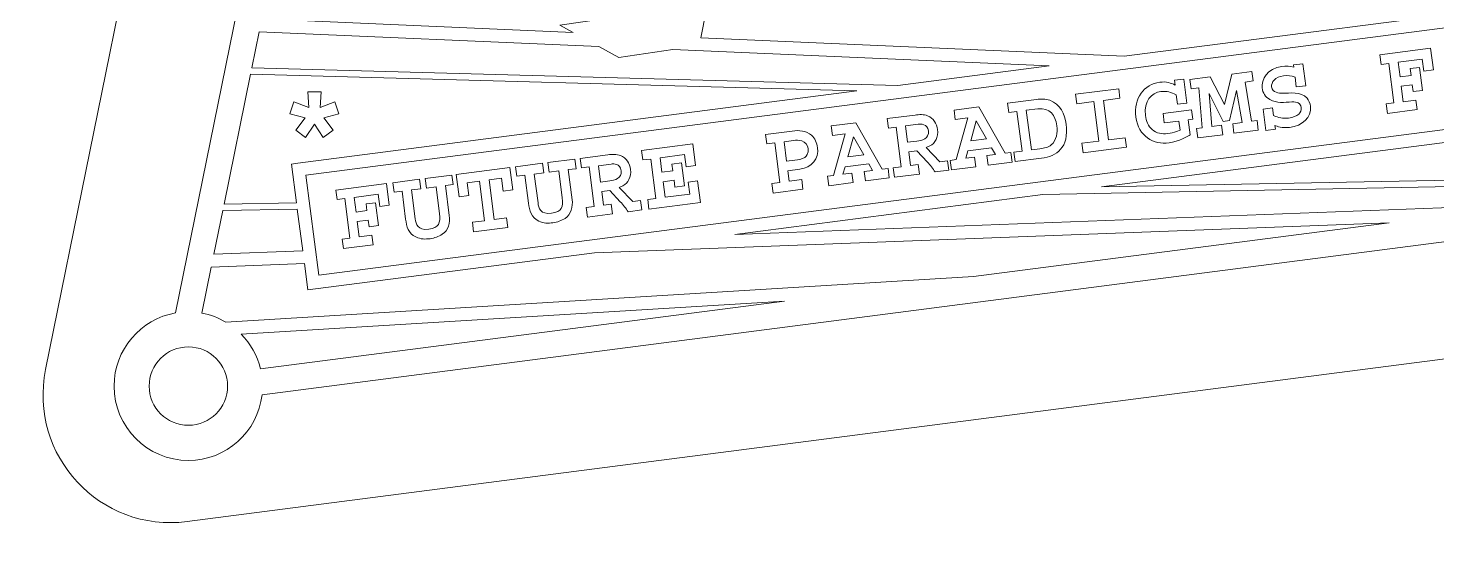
# Model space of a CAD drawing. Header units: millimetres. Extents: x 4.8 to 75.2, y -62.3 to -18.
# Drawn here: x 4.82 to 33.55, y -62.27 to -51.98 of the extents above; entities that cross this region are included whole.
import ezdxf

# ---------------------------------------------------------------- set-up
doc = ezdxf.new("R2010")
doc.units = ezdxf.units.MM
doc.header["$MEASUREMENT"] = 0
for name, color, linetype, lineweight in [('board', 7, 'Continuous', 0), ('metal', 7, 'Continuous', 0), ('white', 7, 'Continuous', 0)]:
    doc.layers.add(name, color=color, linetype=linetype, lineweight=lineweight)

# ---------------------------------------------------------------- blocks, each defined once
blk = doc.blocks.new('Block_0')
at = {"layer": 'white', "color": 250, "lineweight": 5, "true_color": 0x231f20}
for points, knots in [([(33.287, -52.856), (33.287, -52.856), (33.255, -52.61), (33.255, -52.61), (33.255, -52.61), (32.764, -52.673), (32.764, -52.673), (32.764, -52.673), (32.803, -52.972), (32.803, -52.972), (32.803, -52.972), (33.027, -52.943), (33.027, -52.943), (33.027, -52.943), (33.009, -52.805), (33.009, -52.805), (33.009, -52.805), (33.201, -52.78), (33.201, -52.78), (33.201, -52.78), (33.261, -53.248), (33.261, -53.248), (33.261, -53.248), (33.069, -53.273), (33.069, -53.273), (33.069, -53.273), (33.052, -53.137), (33.052, -53.137), (33.052, -53.137), (32.828, -53.166), (32.828, -53.166), (32.828, -53.166), (32.869, -53.479), (32.869, -53.479), (32.869, -53.479), (33.126, -53.446), (33.126, -53.446), (33.126, -53.446), (33.151, -53.639), (33.151, -53.639), (33.151, -53.639), (32.546, -53.718), (32.546, -53.718), (32.546, -53.718), (32.521, -53.524), (32.521, -53.524), (32.521, -53.524), (32.677, -53.504), (32.677, -53.504), (32.677, -53.504), (32.573, -52.698), (32.573, -52.698), (32.573, -52.698), (32.418, -52.718), (32.418, -52.718), (32.418, -52.718), (32.393, -52.524), (32.393, -52.524), (32.393, -52.524), (33.424, -52.391), (33.424, -52.391), (33.424, -52.391), (33.481, -52.831), (33.481, -52.831), (33.481, -52.831), (33.287, -52.856), (33.287, -52.856)], [0, 0, 0, 0, 1, 1, 1, 2, 2, 2, 3, 3, 3, 4, 4, 4, 5, 5, 5, 6, 6, 6, 7, 7, 7, 8, 8, 8, 9, 9, 9, 10, 10, 10, 11, 11, 11, 12, 12, 12, 13, 13, 13, 14, 14, 14, 15, 15, 15, 16, 16, 16, 17, 17, 17, 18, 18, 18, 19, 19, 19, 20, 20, 20, 21, 21, 21, 22, 22, 22, 22]), ([(30.549, -54.004), (30.394, -54.024), (30.293, -53.979), (30.249, -53.967), (30.249, -53.967), (30.259, -54.042), (30.259, -54.042), (30.259, -54.042), (30.067, -54.066), (30.067, -54.066), (30.067, -54.066), (30.011, -53.63), (30.011, -53.63), (30.011, -53.63), (30.202, -53.606), (30.202, -53.606), (30.202, -53.606), (30.223, -53.764), (30.223, -53.764), (30.317, -53.805), (30.42, -53.825), (30.524, -53.812), (30.726, -53.786), (30.798, -53.7), (30.785, -53.598), (30.773, -53.506), (30.704, -53.479), (30.598, -53.484), (30.443, -53.492), (30.28, -53.515), (30.149, -53.438), (30.057, -53.384), (30.002, -53.298), (29.989, -53.2), (29.967, -53.029), (30.094, -52.799), (30.392, -52.76), (30.476, -52.749), (30.561, -52.755), (30.634, -52.777), (30.634, -52.777), (30.628, -52.73), (30.628, -52.73), (30.628, -52.73), (30.82, -52.705), (30.82, -52.705), (30.82, -52.705), (30.878, -53.153), (30.878, -53.153), (30.878, -53.153), (30.686, -53.178), (30.686, -53.178), (30.686, -53.178), (30.66, -52.978), (30.66, -52.978), (30.587, -52.953), (30.505, -52.941), (30.425, -52.951), (30.254, -52.973), (30.171, -53.086), (30.183, -53.175), (30.199, -53.301), (30.34, -53.306), (30.395, -53.307), (30.567, -53.31), (30.775, -53.259), (30.905, -53.408), (30.942, -53.452), (30.967, -53.513), (30.975, -53.573), (31.005, -53.803), (30.808, -53.97), (30.549, -54.004)], [0, 0, 0, 0, 1, 1, 1, 2, 2, 2, 3, 3, 3, 4, 4, 4, 5, 5, 5, 6, 6, 6, 7, 7, 7, 8, 8, 8, 9, 9, 9, 10, 10, 10, 11, 11, 11, 12, 12, 12, 13, 13, 13, 14, 14, 14, 15, 15, 15, 16, 16, 16, 17, 17, 17, 18, 18, 18, 19, 19, 19, 20, 20, 20, 21, 21, 21, 22, 22, 22, 23, 23, 23, 24, 24, 24, 24]), ([(28.48, -53.85), (28.48, -53.85), (28.52, -54.156), (28.52, -54.156), (28.481, -54.179), (28.284, -54.295), (28.091, -54.32), (27.778, -54.361), (27.465, -54.187), (27.415, -53.792), (27.365, -53.408), (27.582, -53.124), (27.9, -53.083), (28.046, -53.064), (28.124, -53.098), (28.213, -53.14), (28.213, -53.14), (28.2, -53.044), (28.2, -53.044), (28.2, -53.044), (28.394, -53.019), (28.394, -53.019), (28.394, -53.019), (28.457, -53.507), (28.457, -53.507), (28.457, -53.507), (28.263, -53.532), (28.263, -53.532), (28.263, -53.532), (28.238, -53.34), (28.238, -53.34), (28.128, -53.291), (28.051, -53.256), (27.926, -53.272), (27.735, -53.297), (27.571, -53.467), (27.609, -53.759), (27.624, -53.869), (27.666, -53.978), (27.745, -54.049), (27.836, -54.128), (27.95, -54.143), (28.064, -54.128), (28.127, -54.12), (28.187, -54.108), (28.246, -54.086), (28.246, -54.086), (28.315, -54.06), (28.315, -54.06), (28.315, -54.06), (28.29, -53.874), (28.29, -53.874), (28.29, -53.874), (27.994, -53.913), (27.994, -53.913), (27.994, -53.913), (27.969, -53.719), (27.969, -53.719), (27.969, -53.719), (28.549, -53.643), (28.549, -53.643), (28.549, -53.643), (28.574, -53.838), (28.574, -53.838), (28.574, -53.838), (28.48, -53.85), (28.48, -53.85)], [0, 0, 0, 0, 1, 1, 1, 2, 2, 2, 3, 3, 3, 4, 4, 4, 5, 5, 5, 6, 6, 6, 7, 7, 7, 8, 8, 8, 9, 9, 9, 10, 10, 10, 11, 11, 11, 12, 12, 12, 13, 13, 13, 14, 14, 14, 15, 15, 15, 16, 16, 16, 17, 17, 17, 18, 18, 18, 19, 19, 19, 20, 20, 20, 21, 21, 21, 22, 22, 22, 22]), ([(29.641, -53.078), (29.641, -53.078), (29.775, -53.879), (29.775, -53.879), (29.775, -53.879), (29.885, -53.865), (29.885, -53.865), (29.885, -53.865), (29.911, -54.059), (29.911, -54.059), (29.911, -54.059), (29.414, -54.123), (29.414, -54.123), (29.414, -54.123), (29.389, -53.93), (29.389, -53.93), (29.389, -53.93), (29.583, -53.904), (29.583, -53.904), (29.583, -53.904), (29.466, -53.249), (29.466, -53.249), (29.466, -53.249), (29.323, -53.866), (29.323, -53.866), (29.323, -53.866), (29.198, -53.882), (29.198, -53.882), (29.198, -53.882), (28.91, -53.314), (28.91, -53.314), (28.91, -53.314), (28.963, -53.985), (28.963, -53.985), (28.963, -53.985), (29.162, -53.959), (29.162, -53.959), (29.162, -53.959), (29.187, -54.153), (29.187, -54.153), (29.187, -54.153), (28.679, -54.218), (28.679, -54.218), (28.679, -54.218), (28.654, -54.025), (28.654, -54.025), (28.654, -54.025), (28.769, -54.01), (28.769, -54.01), (28.769, -54.01), (28.698, -53.2), (28.698, -53.2), (28.698, -53.2), (28.541, -53.22), (28.541, -53.22), (28.541, -53.22), (28.517, -53.026), (28.517, -53.026), (28.517, -53.026), (28.932, -52.972), (28.932, -52.972), (28.932, -52.972), (29.224, -53.539), (29.224, -53.539), (29.224, -53.539), (29.372, -52.915), (29.372, -52.915), (29.372, -52.915), (29.779, -52.863), (29.779, -52.863), (29.779, -52.863), (29.804, -53.057), (29.804, -53.057), (29.804, -53.057), (29.641, -53.078), (29.641, -53.078)], [0, 0, 0, 0, 1, 1, 1, 2, 2, 2, 3, 3, 3, 4, 4, 4, 5, 5, 5, 6, 6, 6, 7, 7, 7, 8, 8, 8, 9, 9, 9, 10, 10, 10, 11, 11, 11, 12, 12, 12, 13, 13, 13, 14, 14, 14, 15, 15, 15, 16, 16, 16, 17, 17, 17, 18, 18, 18, 19, 19, 19, 20, 20, 20, 21, 21, 21, 22, 22, 22, 23, 23, 23, 24, 24, 24, 25, 25, 25, 25]), ([(25.489, -54.632), (25.489, -54.632), (24.953, -54.701), (24.953, -54.701), (24.953, -54.701), (24.928, -54.507), (24.928, -54.507), (24.928, -54.507), (25.093, -54.486), (25.093, -54.486), (25.093, -54.486), (24.988, -53.68), (24.988, -53.68), (24.988, -53.68), (24.823, -53.702), (24.823, -53.702), (24.823, -53.702), (24.798, -53.508), (24.798, -53.508), (24.798, -53.508), (25.385, -53.432), (25.385, -53.432), (25.477, -53.42), (25.572, -53.42), (25.659, -53.451), (25.87, -53.528), (25.968, -53.738), (25.993, -53.936), (26.055, -54.414), (25.798, -54.592), (25.489, -54.632)], [0, 0, 0, 0, 1, 1, 1, 2, 2, 2, 3, 3, 3, 4, 4, 4, 5, 5, 5, 6, 6, 6, 7, 7, 7, 8, 8, 8, 9, 9, 9, 10, 10, 10, 10]), ([(26.339, -54.521), (26.339, -54.521), (26.314, -54.328), (26.314, -54.328), (26.314, -54.328), (26.658, -54.283), (26.658, -54.283), (26.658, -54.283), (26.554, -53.478), (26.554, -53.478), (26.554, -53.478), (26.209, -53.522), (26.209, -53.522), (26.209, -53.522), (26.184, -53.328), (26.184, -53.328), (26.184, -53.328), (27.065, -53.214), (27.065, -53.214), (27.065, -53.214), (27.09, -53.408), (27.09, -53.408), (27.09, -53.408), (26.752, -53.452), (26.752, -53.452), (26.752, -53.452), (26.856, -54.257), (26.856, -54.257), (26.856, -54.257), (27.194, -54.214), (27.194, -54.214), (27.194, -54.214), (27.22, -54.408), (27.22, -54.408), (27.22, -54.408), (26.339, -54.521), (26.339, -54.521)], [0, 0, 0, 0, 1, 1, 1, 2, 2, 2, 3, 3, 3, 4, 4, 4, 5, 5, 5, 6, 6, 6, 7, 7, 7, 8, 8, 8, 9, 9, 9, 10, 10, 10, 11, 11, 11, 12, 12, 12, 12]), ([(24.403, -54.772), (24.403, -54.772), (24.378, -54.578), (24.378, -54.578), (24.378, -54.578), (24.551, -54.556), (24.551, -54.556), (24.551, -54.556), (24.473, -54.422), (24.473, -54.422), (24.473, -54.422), (23.989, -54.484), (23.989, -54.484), (23.989, -54.484), (23.946, -54.634), (23.946, -54.634), (23.946, -54.634), (24.126, -54.611), (24.126, -54.611), (24.126, -54.611), (24.151, -54.805), (24.151, -54.805), (24.151, -54.805), (23.654, -54.869), (23.654, -54.869), (23.654, -54.869), (23.629, -54.675), (23.629, -54.675), (23.629, -54.675), (23.752, -54.659), (23.752, -54.659), (23.752, -54.659), (23.988, -53.81), (23.988, -53.81), (23.988, -53.81), (23.731, -53.843), (23.731, -53.843), (23.731, -53.843), (23.707, -53.649), (23.707, -53.649), (23.707, -53.649), (24.209, -53.584), (24.209, -53.584), (24.209, -53.584), (24.748, -54.53), (24.748, -54.53), (24.748, -54.53), (24.864, -54.515), (24.864, -54.515), (24.864, -54.515), (24.89, -54.709), (24.89, -54.709), (24.89, -54.709), (24.403, -54.772), (24.403, -54.772)], [0, 0, 0, 0, 1, 1, 1, 2, 2, 2, 3, 3, 3, 4, 4, 4, 5, 5, 5, 6, 6, 6, 7, 7, 7, 8, 8, 8, 9, 9, 9, 10, 10, 10, 11, 11, 11, 12, 12, 12, 13, 13, 13, 14, 14, 14, 15, 15, 15, 16, 16, 16, 17, 17, 17, 18, 18, 18, 18]), ([(25.416, -53.625), (25.416, -53.625), (25.18, -53.655), (25.18, -53.655), (25.18, -53.655), (25.285, -54.461), (25.285, -54.461), (25.285, -54.461), (25.455, -54.439), (25.455, -54.439), (25.545, -54.427), (25.624, -54.413), (25.689, -54.359), (25.8, -54.267), (25.82, -54.112), (25.802, -53.969), (25.775, -53.757), (25.66, -53.593), (25.416, -53.625)], [0, 0, 0, 0, 1, 1, 1, 2, 2, 2, 3, 3, 3, 4, 4, 4, 5, 5, 5, 6, 6, 6, 6]), ([(21.898, -55.096), (21.898, -55.096), (21.873, -54.903), (21.873, -54.903), (21.873, -54.903), (22.046, -54.88), (22.046, -54.88), (22.046, -54.88), (21.968, -54.746), (21.968, -54.746), (21.968, -54.746), (21.484, -54.809), (21.484, -54.809), (21.484, -54.809), (21.441, -54.958), (21.441, -54.958), (21.441, -54.958), (21.621, -54.935), (21.621, -54.935), (21.621, -54.935), (21.646, -55.129), (21.646, -55.129), (21.646, -55.129), (21.149, -55.193), (21.149, -55.193), (21.149, -55.193), (21.124, -55), (21.124, -55), (21.124, -55), (21.247, -54.984), (21.247, -54.984), (21.247, -54.984), (21.483, -54.134), (21.483, -54.134), (21.483, -54.134), (21.226, -54.168), (21.226, -54.168), (21.226, -54.168), (21.201, -53.973), (21.201, -53.973), (21.201, -53.973), (21.704, -53.908), (21.704, -53.908), (21.704, -53.908), (22.242, -54.855), (22.242, -54.855), (22.242, -54.855), (22.359, -54.84), (22.359, -54.84), (22.359, -54.84), (22.385, -55.034), (22.385, -55.034), (22.385, -55.034), (21.898, -55.096), (21.898, -55.096)], [0, 0, 0, 0, 1, 1, 1, 2, 2, 2, 3, 3, 3, 4, 4, 4, 5, 5, 5, 6, 6, 6, 7, 7, 7, 8, 8, 8, 9, 9, 9, 10, 10, 10, 11, 11, 11, 12, 12, 12, 13, 13, 13, 14, 14, 14, 15, 15, 15, 16, 16, 16, 17, 17, 17, 18, 18, 18, 18]), ([(23.32, -54.912), (23.277, -54.844), (23.221, -54.772), (23.162, -54.71), (23.162, -54.71), (22.945, -54.479), (22.945, -54.479), (22.945, -54.479), (22.785, -54.5), (22.785, -54.5), (22.785, -54.5), (22.821, -54.78), (22.821, -54.78), (22.821, -54.78), (22.976, -54.76), (22.976, -54.76), (22.976, -54.76), (23.001, -54.954), (23.001, -54.954), (23.001, -54.954), (22.49, -55.02), (22.49, -55.02), (22.49, -55.02), (22.464, -54.826), (22.464, -54.826), (22.464, -54.826), (22.629, -54.805), (22.629, -54.805), (22.629, -54.805), (22.525, -53.999), (22.525, -53.999), (22.525, -53.999), (22.368, -54.02), (22.368, -54.02), (22.368, -54.02), (22.343, -53.825), (22.343, -53.825), (22.343, -53.825), (22.911, -53.752), (22.911, -53.752), (22.996, -53.741), (23.089, -53.735), (23.167, -53.768), (23.286, -53.816), (23.355, -53.925), (23.371, -54.049), (23.391, -54.197), (23.319, -54.334), (23.215, -54.381), (23.215, -54.381), (23.137, -54.416), (23.137, -54.416), (23.137, -54.416), (23.418, -54.703), (23.418, -54.703), (23.418, -54.703), (23.574, -54.682), (23.574, -54.682), (23.574, -54.682), (23.599, -54.876), (23.599, -54.876), (23.599, -54.876), (23.32, -54.912), (23.32, -54.912)], [0, 0, 0, 0, 1, 1, 1, 2, 2, 2, 3, 3, 3, 4, 4, 4, 5, 5, 5, 6, 6, 6, 7, 7, 7, 8, 8, 8, 9, 9, 9, 10, 10, 10, 11, 11, 11, 12, 12, 12, 13, 13, 13, 14, 14, 14, 15, 15, 15, 16, 16, 16, 17, 17, 17, 18, 18, 18, 19, 19, 19, 20, 20, 20, 21, 21, 21, 21]), ([(22.975, -53.941), (22.975, -53.941), (22.717, -53.974), (22.717, -53.974), (22.717, -53.974), (22.76, -54.306), (22.76, -54.306), (22.76, -54.306), (22.948, -54.282), (22.948, -54.282), (23.039, -54.27), (23.203, -54.24), (23.182, -54.075), (23.162, -53.923), (23.028, -53.934), (22.975, -53.941)], [0, 0, 0, 0, 1, 1, 1, 2, 2, 2, 3, 3, 3, 4, 4, 4, 5, 5, 5, 5]), ([(24.158, -53.873), (24.158, -53.873), (24.045, -54.28), (24.045, -54.28), (24.045, -54.28), (24.37, -54.238), (24.37, -54.238), (24.37, -54.238), (24.158, -53.873), (24.158, -53.873)], [0, 0, 0, 0, 1, 1, 1, 2, 2, 2, 3, 3, 3, 3]), ([(20.562, -54.856), (20.562, -54.856), (20.318, -54.888), (20.318, -54.888), (20.318, -54.888), (20.345, -55.101), (20.345, -55.101), (20.345, -55.101), (20.6, -55.068), (20.6, -55.068), (20.6, -55.068), (20.625, -55.261), (20.625, -55.261), (20.625, -55.261), (20.014, -55.341), (20.014, -55.341), (20.014, -55.341), (19.988, -55.147), (19.988, -55.147), (19.988, -55.147), (20.153, -55.126), (20.153, -55.126), (20.153, -55.126), (20.049, -54.32), (20.049, -54.32), (20.049, -54.32), (19.886, -54.341), (19.886, -54.341), (19.886, -54.341), (19.861, -54.147), (19.861, -54.147), (19.861, -54.147), (20.403, -54.077), (20.403, -54.077), (20.542, -54.059), (20.694, -54.071), (20.797, -54.162), (20.871, -54.228), (20.91, -54.319), (20.923, -54.419), (20.951, -54.634), (20.81, -54.824), (20.562, -54.856)], [0, 0, 0, 0, 1, 1, 1, 2, 2, 2, 3, 3, 3, 4, 4, 4, 5, 5, 5, 6, 6, 6, 7, 7, 7, 8, 8, 8, 9, 9, 9, 10, 10, 10, 11, 11, 11, 12, 12, 12, 13, 13, 13, 14, 14, 14, 14]), ([(20.599, -54.278), (20.546, -54.262), (20.481, -54.264), (20.429, -54.271), (20.429, -54.271), (20.241, -54.295), (20.241, -54.295), (20.241, -54.295), (20.292, -54.694), (20.292, -54.694), (20.292, -54.694), (20.457, -54.672), (20.457, -54.672), (20.528, -54.663), (20.601, -54.654), (20.66, -54.616), (20.697, -54.593), (20.743, -54.533), (20.73, -54.437), (20.721, -54.362), (20.67, -54.301), (20.599, -54.278)], [0, 0, 0, 0, 1, 1, 1, 2, 2, 2, 3, 3, 3, 4, 4, 4, 5, 5, 5, 6, 6, 6, 7, 7, 7, 7]), ([(21.653, -54.197), (21.653, -54.197), (21.54, -54.604), (21.54, -54.604), (21.54, -54.604), (21.865, -54.562), (21.865, -54.562), (21.865, -54.562), (21.653, -54.197), (21.653, -54.197)], [0, 0, 0, 0, 1, 1, 1, 2, 2, 2, 3, 3, 3, 3]), ([(17.057, -55.723), (17.014, -55.655), (16.958, -55.583), (16.899, -55.521), (16.899, -55.521), (16.683, -55.29), (16.683, -55.29), (16.683, -55.29), (16.522, -55.311), (16.522, -55.311), (16.522, -55.311), (16.558, -55.591), (16.558, -55.591), (16.558, -55.591), (16.713, -55.571), (16.713, -55.571), (16.713, -55.571), (16.738, -55.765), (16.738, -55.765), (16.738, -55.765), (16.227, -55.831), (16.227, -55.831), (16.227, -55.831), (16.202, -55.637), (16.202, -55.637), (16.202, -55.637), (16.366, -55.616), (16.366, -55.616), (16.366, -55.616), (16.262, -54.81), (16.262, -54.81), (16.262, -54.81), (16.105, -54.831), (16.105, -54.831), (16.105, -54.831), (16.08, -54.636), (16.08, -54.636), (16.08, -54.636), (16.648, -54.563), (16.648, -54.563), (16.733, -54.552), (16.826, -54.546), (16.905, -54.579), (17.023, -54.627), (17.093, -54.736), (17.109, -54.86), (17.128, -55.008), (17.056, -55.145), (16.952, -55.192), (16.952, -55.192), (16.874, -55.227), (16.874, -55.227), (16.874, -55.227), (17.155, -55.514), (17.155, -55.514), (17.155, -55.514), (17.312, -55.493), (17.312, -55.493), (17.312, -55.493), (17.337, -55.687), (17.337, -55.687), (17.337, -55.687), (17.057, -55.723), (17.057, -55.723)], [0, 0, 0, 0, 1, 1, 1, 2, 2, 2, 3, 3, 3, 4, 4, 4, 5, 5, 5, 6, 6, 6, 7, 7, 7, 8, 8, 8, 9, 9, 9, 10, 10, 10, 11, 11, 11, 12, 12, 12, 13, 13, 13, 14, 14, 14, 15, 15, 15, 16, 16, 16, 17, 17, 17, 18, 18, 18, 19, 19, 19, 20, 20, 20, 21, 21, 21, 21]), ([(17.483, -55.668), (17.483, -55.668), (17.458, -55.474), (17.458, -55.474), (17.458, -55.474), (17.623, -55.453), (17.623, -55.453), (17.623, -55.453), (17.519, -54.648), (17.519, -54.648), (17.519, -54.648), (17.358, -54.668), (17.358, -54.668), (17.358, -54.668), (17.333, -54.474), (17.333, -54.474), (17.333, -54.474), (18.378, -54.339), (18.378, -54.339), (18.378, -54.339), (18.436, -54.781), (18.436, -54.781), (18.436, -54.781), (18.242, -54.806), (18.242, -54.806), (18.242, -54.806), (18.209, -54.558), (18.209, -54.558), (18.209, -54.558), (17.711, -54.623), (17.711, -54.623), (17.711, -54.623), (17.749, -54.919), (17.749, -54.919), (17.749, -54.919), (17.97, -54.89), (17.97, -54.89), (17.97, -54.89), (17.952, -54.752), (17.952, -54.752), (17.952, -54.752), (18.146, -54.727), (18.146, -54.727), (18.146, -54.727), (18.207, -55.195), (18.207, -55.195), (18.207, -55.195), (18.013, -55.22), (18.013, -55.22), (18.013, -55.22), (17.995, -55.082), (17.995, -55.082), (17.995, -55.082), (17.774, -55.111), (17.774, -55.111), (17.774, -55.111), (17.815, -55.428), (17.815, -55.428), (17.815, -55.428), (18.314, -55.363), (18.314, -55.363), (18.314, -55.363), (18.282, -55.121), (18.282, -55.121), (18.282, -55.121), (18.476, -55.096), (18.476, -55.096), (18.476, -55.096), (18.533, -55.532), (18.533, -55.532), (18.533, -55.532), (17.483, -55.668), (17.483, -55.668)], [0, 0, 0, 0, 1, 1, 1, 2, 2, 2, 3, 3, 3, 4, 4, 4, 5, 5, 5, 6, 6, 6, 7, 7, 7, 8, 8, 8, 9, 9, 9, 10, 10, 10, 11, 11, 11, 12, 12, 12, 13, 13, 13, 14, 14, 14, 15, 15, 15, 16, 16, 16, 17, 17, 17, 18, 18, 18, 19, 19, 19, 20, 20, 20, 21, 21, 21, 22, 22, 22, 23, 23, 23, 24, 24, 24, 24]), ([(14.51, -55.302), (14.51, -55.302), (14.476, -55.041), (14.476, -55.041), (14.476, -55.041), (14.222, -55.074), (14.222, -55.074), (14.222, -55.074), (14.326, -55.88), (14.326, -55.88), (14.326, -55.88), (14.579, -55.847), (14.579, -55.847), (14.579, -55.847), (14.604, -56.041), (14.604, -56.041), (14.604, -56.041), (13.907, -56.131), (13.907, -56.131), (13.907, -56.131), (13.882, -55.938), (13.882, -55.938), (13.882, -55.938), (14.132, -55.905), (14.132, -55.905), (14.132, -55.905), (14.028, -55.1), (14.028, -55.1), (14.028, -55.1), (13.773, -55.132), (13.773, -55.132), (13.773, -55.132), (13.807, -55.393), (13.807, -55.393), (13.807, -55.393), (13.613, -55.418), (13.613, -55.418), (13.613, -55.418), (13.554, -54.964), (13.554, -54.964), (13.554, -54.964), (14.646, -54.822), (14.646, -54.822), (14.646, -54.822), (14.705, -55.277), (14.705, -55.277), (14.705, -55.277), (14.51, -55.302), (14.51, -55.302)], [0, 0, 0, 0, 1, 1, 1, 2, 2, 2, 3, 3, 3, 4, 4, 4, 5, 5, 5, 6, 6, 6, 7, 7, 7, 8, 8, 8, 9, 9, 9, 10, 10, 10, 11, 11, 11, 12, 12, 12, 13, 13, 13, 14, 14, 14, 15, 15, 15, 16, 16, 16, 16]), ([(15.838, -54.865), (15.838, -54.865), (15.917, -55.477), (15.917, -55.477), (15.935, -55.618), (15.899, -55.78), (15.773, -55.858), (15.699, -55.904), (15.616, -55.935), (15.526, -55.947), (15.426, -55.96), (15.339, -55.961), (15.235, -55.913), (15.079, -55.84), (15.046, -55.698), (15.026, -55.547), (15.026, -55.547), (14.953, -54.98), (14.953, -54.98), (14.953, -54.98), (14.79, -55.001), (14.79, -55.001), (14.79, -55.001), (14.765, -54.807), (14.765, -54.807), (14.765, -54.807), (15.312, -54.736), (15.312, -54.736), (15.312, -54.736), (15.337, -54.93), (15.337, -54.93), (15.337, -54.93), (15.145, -54.955), (15.145, -54.955), (15.145, -54.955), (15.221, -55.541), (15.221, -55.541), (15.235, -55.652), (15.269, -55.783), (15.497, -55.754), (15.705, -55.727), (15.74, -55.622), (15.717, -55.441), (15.717, -55.441), (15.646, -54.89), (15.646, -54.89), (15.646, -54.89), (15.45, -54.915), (15.45, -54.915), (15.45, -54.915), (15.424, -54.722), (15.424, -54.722), (15.424, -54.722), (15.971, -54.651), (15.971, -54.651), (15.971, -54.651), (15.996, -54.845), (15.996, -54.845), (15.996, -54.845), (15.838, -54.865), (15.838, -54.865)], [0, 0, 0, 0, 1, 1, 1, 2, 2, 2, 3, 3, 3, 4, 4, 4, 5, 5, 5, 6, 6, 6, 7, 7, 7, 8, 8, 8, 9, 9, 9, 10, 10, 10, 11, 11, 11, 12, 12, 12, 13, 13, 13, 14, 14, 14, 15, 15, 15, 16, 16, 16, 17, 17, 17, 18, 18, 18, 19, 19, 19, 20, 20, 20, 20]), ([(16.713, -54.752), (16.713, -54.752), (16.454, -54.785), (16.454, -54.785), (16.454, -54.785), (16.497, -55.117), (16.497, -55.117), (16.497, -55.117), (16.685, -55.093), (16.685, -55.093), (16.777, -55.081), (16.94, -55.051), (16.919, -54.886), (16.899, -54.734), (16.765, -54.745), (16.713, -54.752)], [0, 0, 0, 0, 1, 1, 1, 2, 2, 2, 3, 3, 3, 4, 4, 4, 5, 5, 5, 5]), ([(11.993, -55.613), (11.993, -55.613), (11.961, -55.367), (11.961, -55.367), (11.961, -55.367), (11.471, -55.431), (11.471, -55.431), (11.471, -55.431), (11.509, -55.729), (11.509, -55.729), (11.509, -55.729), (11.733, -55.7), (11.733, -55.7), (11.733, -55.7), (11.715, -55.563), (11.715, -55.563), (11.715, -55.563), (11.907, -55.538), (11.907, -55.538), (11.907, -55.538), (11.967, -56.005), (11.967, -56.005), (11.967, -56.005), (11.775, -56.03), (11.775, -56.03), (11.775, -56.03), (11.758, -55.894), (11.758, -55.894), (11.758, -55.894), (11.534, -55.923), (11.534, -55.923), (11.534, -55.923), (11.575, -56.236), (11.575, -56.236), (11.575, -56.236), (11.832, -56.203), (11.832, -56.203), (11.832, -56.203), (11.857, -56.397), (11.857, -56.397), (11.857, -56.397), (11.252, -56.475), (11.252, -56.475), (11.252, -56.475), (11.226, -56.281), (11.226, -56.281), (11.226, -56.281), (11.383, -56.261), (11.383, -56.261), (11.383, -56.261), (11.279, -55.455), (11.279, -55.455), (11.279, -55.455), (11.124, -55.476), (11.124, -55.476), (11.124, -55.476), (11.099, -55.281), (11.099, -55.281), (11.099, -55.281), (12.13, -55.148), (12.13, -55.148), (12.13, -55.148), (12.187, -55.588), (12.187, -55.588), (12.187, -55.588), (11.993, -55.613), (11.993, -55.613)], [0, 0, 0, 0, 1, 1, 1, 2, 2, 2, 3, 3, 3, 4, 4, 4, 5, 5, 5, 6, 6, 6, 7, 7, 7, 8, 8, 8, 9, 9, 9, 10, 10, 10, 11, 11, 11, 12, 12, 12, 13, 13, 13, 14, 14, 14, 15, 15, 15, 16, 16, 16, 17, 17, 17, 18, 18, 18, 19, 19, 19, 20, 20, 20, 21, 21, 21, 22, 22, 22, 22]), ([(13.333, -55.19), (13.333, -55.19), (13.412, -55.801), (13.412, -55.801), (13.43, -55.943), (13.394, -56.105), (13.268, -56.182), (13.193, -56.228), (13.111, -56.26), (13.021, -56.272), (12.92, -56.284), (12.834, -56.285), (12.73, -56.237), (12.574, -56.164), (12.541, -56.022), (12.521, -55.872), (12.521, -55.872), (12.448, -55.304), (12.448, -55.304), (12.448, -55.304), (12.285, -55.325), (12.285, -55.325), (12.285, -55.325), (12.26, -55.131), (12.26, -55.131), (12.26, -55.131), (12.807, -55.06), (12.807, -55.06), (12.807, -55.06), (12.832, -55.255), (12.832, -55.255), (12.832, -55.255), (12.64, -55.279), (12.64, -55.279), (12.64, -55.279), (12.716, -55.866), (12.716, -55.866), (12.73, -55.976), (12.764, -56.108), (12.992, -56.078), (13.2, -56.051), (13.235, -55.947), (13.212, -55.765), (13.212, -55.765), (13.141, -55.214), (13.141, -55.214), (13.141, -55.214), (12.944, -55.24), (12.944, -55.24), (12.944, -55.24), (12.919, -55.046), (12.919, -55.046), (12.919, -55.046), (13.466, -54.975), (13.466, -54.975), (13.466, -54.975), (13.491, -55.169), (13.491, -55.169), (13.491, -55.169), (13.333, -55.19), (13.333, -55.19)], [0, 0, 0, 0, 1, 1, 1, 2, 2, 2, 3, 3, 3, 4, 4, 4, 5, 5, 5, 6, 6, 6, 7, 7, 7, 8, 8, 8, 9, 9, 9, 10, 10, 10, 11, 11, 11, 12, 12, 12, 13, 13, 13, 14, 14, 14, 15, 15, 15, 16, 16, 16, 17, 17, 17, 18, 18, 18, 19, 19, 19, 20, 20, 20, 20])]:
    blk.add_open_spline(points, degree=3, knots=knots, dxfattribs=at)

msp = doc.modelspace()

# ---------------------------------------------------------------- linework, layer by layer
at = {"layer": 'board', "color": 250, "lineweight": 5, "true_color": 0x231f20}
msp.add_open_spline([(66.268, -54.512), (66.268, -54.512), (8.063, -62.039), (8.063, -62.039), (6.293, -62.268), (4.823, -60.688), (5.179, -58.939), (5.179, -58.939), (11.505, -27.823), (11.505, -27.823), (11.727, -26.732), (12.618, -25.903), (13.722, -25.76), (13.722, -25.76), (71.927, -18.232), (71.927, -18.232), (73.697, -18.003), (75.168, -19.583), (74.812, -21.332), (74.812, -21.332), (68.485, -52.449), (68.485, -52.449), (68.263, -53.54), (67.372, -54.369), (66.268, -54.512)], degree=3, knots=[0, 0, 0, 0, 1, 1, 1, 2, 2, 2, 3, 3, 3, 4, 4, 4, 5, 5, 5, 6, 6, 6, 7, 7, 7, 8, 8, 8, 8], dxfattribs=at)
at = {"layer": 'metal', "color": 250, "lineweight": 5, "true_color": 0x231f20}
for points, knots in [([(72.267, -18.758), (71.162, -18.758), (70.267, -19.653), (70.267, -20.758), (70.267, -20.784), (70.27, -20.809), (70.271, -20.834), (70.271, -20.834), (45.307, -24.064), (45.307, -24.064), (45.307, -24.064), (44.93, -24.731), (44.93, -24.731), (44.93, -24.731), (43.556, -23.317), (43.556, -23.317), (43.556, -23.317), (42.587, -25.034), (42.587, -25.034), (42.587, -25.034), (41.216, -23.619), (41.216, -23.619), (41.216, -23.619), (40.248, -25.336), (40.248, -25.336), (40.248, -25.336), (38.876, -23.921), (38.876, -23.921), (38.876, -23.921), (37.908, -25.638), (37.908, -25.638), (37.908, -25.638), (37.375, -25.089), (37.375, -25.089), (37.375, -25.089), (23.687, -26.859), (23.687, -26.859), (23.687, -26.859), (22.597, -26.276), (22.597, -26.276), (22.597, -26.276), (22.911, -26.691), (22.911, -26.691), (22.911, -26.691), (22.74, -27.672), (22.74, -27.672), (22.74, -27.672), (22.2, -28.24), (22.2, -28.24), (22.2, -28.24), (22.539, -28.651), (22.539, -28.651), (22.539, -28.651), (22.339, -29.635), (22.339, -29.635), (22.339, -29.635), (21.799, -30.171), (21.799, -30.171), (21.799, -30.171), (20.464, -30.361), (20.464, -30.361), (20.464, -30.361), (20.12, -29.951), (20.12, -29.951), (20.12, -29.951), (20.265, -29.223), (20.265, -29.223), (20.265, -29.223), (20.856, -29.139), (20.856, -29.139), (20.856, -29.139), (21.021, -28.895), (21.021, -28.895), (21.021, -28.895), (21.557, -29.184), (21.557, -29.184), (21.557, -29.184), (21.69, -28.653), (21.69, -28.653), (21.69, -28.653), (20.805, -28.779), (20.805, -28.779), (20.805, -28.779), (20.951, -28.045), (20.951, -28.045), (20.951, -28.045), (21.831, -27.92), (21.831, -27.92), (21.831, -27.92), (21.936, -27.327), (21.936, -27.327), (21.936, -27.327), (21.516, -27.386), (21.516, -27.386), (21.516, -27.386), (21.454, -27.605), (21.454, -27.605), (21.454, -27.605), (20.576, -27.73), (20.576, -27.73), (20.576, -27.73), (20.74, -26.983), (20.74, -26.983), (20.74, -26.983), (20.086, -26.632), (20.086, -26.632), (20.086, -26.632), (20.451, -27.04), (20.451, -27.04), (20.451, -27.04), (20.336, -27.553), (20.336, -27.553), (20.336, -27.553), (18.774, -29.646), (18.774, -29.646), (18.774, -29.646), (19.94, -29.48), (19.94, -29.48), (19.94, -29.48), (19.744, -30.464), (19.744, -30.464), (19.744, -30.464), (17.547, -30.778), (17.547, -30.778), (17.547, -30.778), (17.747, -29.792), (17.747, -29.792), (17.747, -29.792), (19.31, -27.699), (19.31, -27.699), (19.31, -27.699), (19.03, -27.739), (19.03, -27.739), (19.03, -27.739), (18.969, -27.958), (18.969, -27.958), (18.969, -27.958), (18.088, -28.083), (18.088, -28.083), (18.088, -28.083), (18.226, -27.364), (18.226, -27.364), (18.226, -27.364), (17.536, -26.992), (17.536, -26.992), (17.536, -26.992), (17.877, -27.404), (17.877, -27.404), (17.877, -27.404), (17.281, -30.356), (17.281, -30.356), (17.281, -30.356), (16.74, -30.893), (16.74, -30.893), (16.74, -30.893), (15.42, -31.082), (15.42, -31.082), (15.42, -31.082), (15.079, -30.671), (15.079, -30.671), (15.079, -30.671), (15.147, -30.334), (15.147, -30.334), (15.147, -30.334), (14.898, -30.198), (14.898, -30.198), (14.898, -30.198), (14.703, -31.184), (14.703, -31.184), (14.703, -31.184), (12.497, -31.499), (12.497, -31.499), (12.497, -31.499), (13.107, -31.834), (13.107, -31.834), (13.107, -31.834), (7.83, -57.786), (7.83, -57.786), (7.117, -57.91), (6.575, -58.529), (6.575, -59.277), (6.575, -60.114), (7.253, -60.792), (8.09, -60.792), (8.867, -60.792), (9.506, -60.207), (9.593, -59.454), (9.593, -59.454), (64.785, -52.315), (64.785, -52.315), (65.59, -52.211), (66.239, -51.607), (66.401, -50.812), (66.401, -50.812), (72.107, -22.75), (72.107, -22.75), (72.16, -22.754), (72.213, -22.758), (72.267, -22.758), (73.371, -22.758), (74.267, -21.863), (74.267, -20.758), (74.267, -19.653), (73.371, -18.758), (72.267, -18.758)], [0, 0, 0, 0, 1, 1, 1, 2, 2, 2, 3, 3, 3, 4, 4, 4, 5, 5, 5, 6, 6, 6, 7, 7, 7, 8, 8, 8, 9, 9, 9, 10, 10, 10, 11, 11, 11, 12, 12, 12, 13, 13, 13, 14, 14, 14, 15, 15, 15, 16, 16, 16, 17, 17, 17, 18, 18, 18, 19, 19, 19, 20, 20, 20, 21, 21, 21, 22, 22, 22, 23, 23, 23, 24, 24, 24, 25, 25, 25, 26, 26, 26, 27, 27, 27, 28, 28, 28, 29, 29, 29, 30, 30, 30, 31, 31, 31, 32, 32, 32, 33, 33, 33, 34, 34, 34, 35, 35, 35, 36, 36, 36, 37, 37, 37, 38, 38, 38, 39, 39, 39, 40, 40, 40, 41, 41, 41, 42, 42, 42, 43, 43, 43, 44, 44, 44, 45, 45, 45, 46, 46, 46, 47, 47, 47, 48, 48, 48, 49, 49, 49, 50, 50, 50, 51, 51, 51, 52, 52, 52, 53, 53, 53, 54, 54, 54, 55, 55, 55, 56, 56, 56, 57, 57, 57, 58, 58, 58, 59, 59, 59, 60, 60, 60, 61, 61, 61, 62, 62, 62, 63, 63, 63, 64, 64, 64, 65, 65, 65, 66, 66, 66, 67, 67, 67, 68, 68, 68, 68]), ([(10.193, -48.804), (10.193, -48.804), (15.917, -49.373), (15.917, -49.373), (15.917, -49.373), (15.966, -49.114), (15.966, -49.114), (15.966, -49.114), (10.246, -48.545), (10.246, -48.545), (10.246, -48.545), (10.869, -45.48), (10.869, -45.48), (10.869, -45.48), (16.485, -46.369), (16.485, -46.369), (16.485, -46.369), (16.534, -46.11), (16.534, -46.11), (16.534, -46.11), (10.921, -45.222), (10.921, -45.222), (10.921, -45.222), (11.764, -41.078), (11.764, -41.078), (11.764, -41.078), (12.993, -41.369), (12.993, -41.369), (12.993, -41.369), (13.019, -41.24), (13.019, -41.24), (13.019, -41.24), (11.79, -40.949), (11.79, -40.949), (11.79, -40.949), (13.589, -32.1), (13.589, -32.1), (13.589, -32.1), (13.702, -32.161), (13.702, -32.161), (13.702, -32.161), (15.471, -31.908), (15.471, -31.908), (15.471, -31.908), (20.436, -34.027), (20.436, -34.027), (20.436, -34.027), (20.687, -33.991), (20.687, -33.991), (20.687, -33.991), (15.722, -31.872), (15.722, -31.872), (15.722, -31.872), (15.91, -31.845), (15.91, -31.845), (15.91, -31.845), (15.999, -31.398), (15.999, -31.398), (15.999, -31.398), (16.629, -31.742), (16.629, -31.742), (16.629, -31.742), (17.95, -31.553), (17.95, -31.553), (17.95, -31.553), (18.311, -31.194), (18.311, -31.194), (18.311, -31.194), (18.758, -31.438), (18.758, -31.438), (18.758, -31.438), (19.595, -31.318), (19.595, -31.318), (19.595, -31.318), (24.176, -33.5), (24.176, -33.5), (24.176, -33.5), (24.648, -33.433), (24.648, -33.433), (24.648, -33.433), (20.065, -31.25), (20.065, -31.25), (20.065, -31.25), (20.958, -31.123), (20.958, -31.123), (20.958, -31.123), (21.047, -30.677), (21.047, -30.677), (21.047, -30.677), (21.679, -31.019), (21.679, -31.019), (21.679, -31.019), (23.015, -30.828), (23.015, -30.828), (23.015, -30.828), (23.556, -30.291), (23.556, -30.291), (23.556, -30.291), (23.757, -29.305), (23.757, -29.305), (23.757, -29.305), (23.418, -28.894), (23.418, -28.894), (23.418, -28.894), (23.523, -28.783), (23.523, -28.783), (23.523, -28.783), (30.247, -32.645), (30.247, -32.645), (30.247, -32.645), (30.671, -32.585), (30.671, -32.585), (30.671, -32.585), (23.71, -28.586), (23.71, -28.586), (23.71, -28.586), (23.958, -28.325), (23.958, -28.325), (23.958, -28.325), (24.13, -27.343), (24.13, -27.343), (24.13, -27.343), (24.122, -27.333), (24.122, -27.333), (24.122, -27.333), (24.615, -27.27), (24.615, -27.27), (24.615, -27.27), (32.707, -32.298), (32.707, -32.298), (32.707, -32.298), (32.91, -32.27), (32.91, -32.27), (32.91, -32.27), (24.821, -27.243), (24.821, -27.243), (24.821, -27.243), (30.396, -26.522), (30.396, -26.522), (30.396, -26.522), (37.342, -31.646), (37.342, -31.646), (37.342, -31.646), (37.715, -31.593), (37.715, -31.593), (37.715, -31.593), (30.773, -26.473), (30.773, -26.473), (30.773, -26.473), (33.359, -26.139), (33.359, -26.139), (33.359, -26.139), (39.751, -31.307), (39.751, -31.307), (39.751, -31.307), (39.929, -31.281), (39.929, -31.281), (39.929, -31.281), (33.539, -26.115), (33.539, -26.115), (33.539, -26.115), (37.181, -25.644), (37.181, -25.644), (37.181, -25.644), (38.02, -26.51), (38.02, -26.51), (38.02, -26.51), (38.988, -24.793), (38.988, -24.793), (38.988, -24.793), (39.793, -25.622), (39.793, -25.622), (39.793, -25.622), (39.792, -25.622), (39.792, -25.622), (39.792, -25.622), (39.803, -25.634), (39.803, -25.634), (39.803, -25.634), (40.365, -26.2), (40.365, -26.2), (40.365, -26.2), (53.104, -39.039), (53.104, -39.039), (53.104, -39.039), (53.266, -39.015), (53.266, -39.015), (53.266, -39.015), (40.432, -26.081), (40.432, -26.081), (40.432, -26.081), (41.328, -24.491), (41.328, -24.491), (41.328, -24.491), (42.7, -25.905), (42.7, -25.905), (42.7, -25.905), (43.669, -24.188), (43.669, -24.188), (43.669, -24.188), (45.043, -25.602), (45.043, -25.602), (45.043, -25.602), (45.046, -25.597), (45.046, -25.597), (45.046, -25.597), (55.635, -38.675), (55.635, -38.675), (55.635, -38.675), (55.786, -38.653), (55.786, -38.653), (55.786, -38.653), (45.115, -25.474), (45.115, -25.474), (45.115, -25.474), (45.636, -24.552), (45.636, -24.552), (45.636, -24.552), (46.851, -24.395), (46.851, -24.395), (46.851, -24.395), (56.959, -38.485), (56.959, -38.485), (56.959, -38.485), (57.106, -38.464), (57.106, -38.464), (57.106, -38.464), (46.999, -24.376), (46.999, -24.376), (46.999, -24.376), (51.506, -23.793), (51.506, -23.793), (51.506, -23.793), (59.385, -38.136), (59.385, -38.136), (59.385, -38.136), (59.663, -38.096), (59.663, -38.096), (59.663, -38.096), (51.786, -23.757), (51.786, -23.757), (51.786, -23.757), (55.824, -23.234), (55.824, -23.234), (55.824, -23.234), (61.707, -37.803), (61.707, -37.803), (61.707, -37.803), (61.841, -37.783), (61.841, -37.783), (61.841, -37.783), (55.959, -23.217), (55.959, -23.217), (55.959, -23.217), (57.3, -23.043), (57.3, -23.043), (57.3, -23.043), (62.46, -37.694), (62.46, -37.694), (62.46, -37.694), (62.726, -37.656), (62.726, -37.656), (62.726, -37.656), (57.567, -23.009), (57.567, -23.009), (57.567, -23.009), (61.294, -22.526), (61.294, -22.526), (61.294, -22.526), (64.588, -37.389), (64.588, -37.389), (64.588, -37.389), (64.849, -37.351), (64.849, -37.351), (64.849, -37.351), (61.556, -22.493), (61.556, -22.493), (61.556, -22.493), (63.961, -22.181), (63.961, -22.181), (63.961, -22.181), (66.267, -38.803), (66.267, -38.803), (66.267, -38.803), (66.079, -38.582), (66.079, -38.582), (66.079, -38.582), (64.866, -37.933), (64.866, -37.933), (64.866, -37.933), (65.5, -38.679), (65.5, -38.679), (65.5, -38.679), (65.12, -40.496), (65.12, -40.496), (65.12, -40.496), (63.509, -40.725), (63.509, -40.725), (63.509, -40.725), (63.712, -39.86), (63.712, -39.86), (63.712, -39.86), (62.875, -39.979), (62.875, -39.979), (62.875, -39.979), (62.189, -43.533), (62.189, -43.533), (62.189, -43.533), (62.981, -43.42), (62.981, -43.42), (62.981, -43.42), (63.139, -42.551), (63.139, -42.551), (63.139, -42.551), (62.761, -42.605), (62.761, -42.605), (62.761, -42.605), (62.937, -41.713), (62.937, -41.713), (62.937, -41.713), (63.9, -41.576), (63.9, -41.576), (63.9, -41.576), (64.016, -40.998), (64.016, -40.998), (64.016, -40.998), (64.722, -41.376), (64.722, -41.376), (64.722, -41.376), (65.487, -41.267), (65.487, -41.267), (65.487, -41.267), (65.465, -41.347), (65.465, -41.347), (65.465, -41.347), (65.551, -41.734), (65.551, -41.734), (65.551, -41.734), (64.972, -41.424), (64.972, -41.424), (64.972, -41.424), (64.453, -44.116), (64.453, -44.116), (64.453, -44.116), (63.458, -45.105), (63.458, -45.105), (63.458, -45.105), (61.583, -45.372), (61.583, -45.372), (61.583, -45.372), (60.355, -44.7), (60.355, -44.7), (60.355, -44.7), (61.457, -39.254), (61.457, -39.254), (61.457, -39.254), (61.511, -39.201), (61.511, -39.201), (61.511, -39.201), (60.343, -38.575), (60.343, -38.575), (60.343, -38.575), (60.969, -39.333), (60.969, -39.333), (60.969, -39.333), (59.654, -45.647), (59.654, -45.647), (59.654, -45.647), (58.032, -45.878), (58.032, -45.878), (58.032, -45.878), (59.125, -40.512), (59.125, -40.512), (59.125, -40.512), (58.341, -40.623), (58.341, -40.623), (58.341, -40.623), (57.24, -45.991), (57.24, -45.991), (57.24, -45.991), (55.617, -46.222), (55.617, -46.222), (55.617, -46.222), (56.876, -39.914), (56.876, -39.914), (56.876, -39.914), (57.24, -39.575), (57.24, -39.575), (57.24, -39.575), (56.416, -39.132), (56.416, -39.132), (56.416, -39.132), (54.935, -46.32), (54.935, -46.32), (54.935, -46.32), (53.312, -46.551), (53.312, -46.551), (53.312, -46.551), (54.522, -47.204), (54.522, -47.204), (54.522, -47.204), (55.381, -47.082), (55.381, -47.082), (55.381, -47.082), (57.963, -48.565), (57.963, -48.565), (57.963, -48.565), (56.747, -48.722), (56.747, -48.722), (56.747, -48.722), (51.843, -46.387), (51.843, -46.387), (51.843, -46.387), (51.958, -45.805), (51.958, -45.805), (51.958, -45.805), (53.51, -45.584), (53.51, -45.584), (53.51, -45.584), (54.621, -40.16), (54.621, -40.16), (54.621, -40.16), (53.483, -39.549), (53.483, -39.549), (53.483, -39.549), (54.11, -40.317), (54.11, -40.317), (54.11, -40.317), (53.379, -43.93), (53.379, -43.93), (53.379, -43.93), (52.382, -44.92), (52.382, -44.92), (52.382, -44.92), (50.749, -45.152), (50.749, -45.152), (50.749, -45.152), (50.388, -46.968), (50.388, -46.968), (50.388, -46.968), (48.755, -47.201), (48.755, -47.201), (48.755, -47.201), (49.963, -47.855), (49.963, -47.855), (49.963, -47.855), (51.597, -47.622), (51.597, -47.622), (51.597, -47.622), (51.652, -47.348), (51.652, -47.348), (51.652, -47.348), (55.309, -48.909), (55.309, -48.909), (55.309, -48.909), (48.865, -49.743), (48.865, -49.743), (48.865, -49.743), (43.292, -48.421), (43.292, -48.421), (43.292, -48.421), (44.166, -44.154), (44.166, -44.154), (44.166, -44.154), (45.73, -44.821), (45.73, -44.821), (45.73, -44.821), (45.756, -44.689), (45.756, -44.689), (45.756, -44.689), (44.193, -44.022), (44.193, -44.022), (44.193, -44.022), (44.312, -43.441), (44.312, -43.441), (44.312, -43.441), (44.876, -43.359), (44.876, -43.359), (44.876, -43.359), (45.708, -43.756), (45.708, -43.756), (45.708, -43.756), (45.536, -43.383), (45.536, -43.383), (45.536, -43.383), (45.344, -43.291), (45.344, -43.291), (45.344, -43.291), (45.485, -43.271), (45.485, -43.271), (45.485, -43.271), (45.146, -42.489), (45.146, -42.489), (45.146, -42.489), (45.412, -41.19), (45.412, -41.19), (45.412, -41.19), (44.685, -40.798), (44.685, -40.798), (44.685, -40.798), (44.306, -42.618), (44.306, -42.618), (44.306, -42.618), (43.105, -42.789), (43.105, -42.789), (43.105, -42.789), (42.004, -48.163), (42.004, -48.163), (42.004, -48.163), (40.378, -48.395), (40.378, -48.395), (40.378, -48.395), (41.584, -49.05), (41.584, -49.05), (41.584, -49.05), (43.211, -48.818), (43.211, -48.818), (43.211, -48.818), (43.266, -48.55), (43.266, -48.55), (43.266, -48.55), (48.496, -49.791), (48.496, -49.791), (48.496, -49.791), (43.707, -50.411), (43.707, -50.411), (43.707, -50.411), (38.178, -49.536), (38.178, -49.536), (38.178, -49.536), (38.912, -49.431), (38.912, -49.431), (38.912, -49.431), (39.911, -48.44), (39.911, -48.44), (39.911, -48.44), (40.043, -47.786), (40.043, -47.786), (40.043, -47.786), (40.481, -47.889), (40.481, -47.889), (40.481, -47.889), (40.507, -47.761), (40.507, -47.761), (40.507, -47.761), (40.069, -47.657), (40.069, -47.657), (40.069, -47.657), (40.894, -43.57), (40.894, -43.57), (40.894, -43.57), (41.318, -43.799), (41.318, -43.799), (41.318, -43.799), (41.478, -43.02), (41.478, -43.02), (41.478, -43.02), (40.212, -43.2), (40.212, -43.2), (40.212, -43.2), (40.403, -42.258), (40.403, -42.258), (40.403, -42.258), (40.382, -42.232), (40.382, -42.232), (40.382, -42.232), (39.176, -41.58), (39.176, -41.58), (39.176, -41.58), (39.805, -42.339), (39.805, -42.339), (39.805, -42.339), (38.705, -47.786), (38.705, -47.786), (38.705, -47.786), (37.706, -48.776), (37.706, -48.776), (37.706, -48.776), (35.429, -49.101), (35.429, -49.101), (35.429, -49.101), (34.038, -48.881), (34.038, -48.881), (34.038, -48.881), (34.53, -46.478), (34.53, -46.478), (34.53, -46.478), (34.99, -46.587), (34.99, -46.587), (34.99, -46.587), (35.015, -46.458), (35.015, -46.458), (35.015, -46.458), (34.556, -46.349), (34.556, -46.349), (34.556, -46.349), (34.876, -44.783), (34.876, -44.783), (34.876, -44.783), (35.388, -44.711), (35.388, -44.711), (35.388, -44.711), (35.753, -42.915), (35.753, -42.915), (35.753, -42.915), (36.08, -42.584), (36.08, -42.584), (36.08, -42.584), (35.254, -42.137), (35.254, -42.137), (35.254, -42.137), (34.875, -43.959), (34.875, -43.959), (34.875, -43.959), (33.672, -44.13), (33.672, -44.13), (33.672, -44.13), (32.572, -49.508), (32.572, -49.508), (32.572, -49.508), (30.943, -49.74), (30.943, -49.74), (30.943, -49.74), (32.146, -50.396), (32.146, -50.396), (32.146, -50.396), (33.776, -50.164), (33.776, -50.164), (33.776, -50.164), (33.985, -49.139), (33.985, -49.139), (33.985, -49.139), (35.843, -49.433), (35.843, -49.433), (35.843, -49.433), (36.479, -49.779), (36.479, -49.779), (36.479, -49.779), (37.293, -49.662), (37.293, -49.662), (37.293, -49.662), (42.78, -50.531), (42.78, -50.531), (42.78, -50.531), (37.324, -51.237), (37.324, -51.237), (37.324, -51.237), (29.764, -50.486), (29.764, -50.486), (29.764, -50.486), (30.47, -49.786), (30.47, -49.786), (30.47, -49.786), (30.705, -48.62), (30.705, -48.62), (30.705, -48.62), (31.157, -48.691), (31.157, -48.691), (31.157, -48.691), (31.21, -48.433), (31.21, -48.433), (31.21, -48.433), (30.757, -48.361), (30.757, -48.361), (30.757, -48.361), (31.292, -45.71), (31.292, -45.71), (31.292, -45.71), (31.745, -45.817), (31.745, -45.817), (31.745, -45.817), (31.771, -45.688), (31.771, -45.688), (31.771, -45.688), (31.318, -45.581), (31.318, -45.581), (31.318, -45.581), (31.453, -44.911), (31.453, -44.911), (31.453, -44.911), (31.882, -45.144), (31.882, -45.144), (31.882, -45.144), (32.042, -44.361), (32.042, -44.361), (32.042, -44.361), (30.774, -44.541), (30.774, -44.541), (30.774, -44.541), (30.964, -43.604), (30.964, -43.604), (30.964, -43.604), (30.939, -43.574), (30.939, -43.574), (30.939, -43.574), (29.736, -42.921), (29.736, -42.921), (29.736, -42.921), (30.366, -43.68), (30.366, -43.68), (30.366, -43.68), (29.266, -49.131), (29.266, -49.131), (29.266, -49.131), (28.267, -50.122), (28.267, -50.122), (28.267, -50.122), (25.83, -50.469), (25.83, -50.469), (25.83, -50.469), (27.032, -51.126), (27.032, -51.126), (27.032, -51.126), (29.469, -50.778), (29.469, -50.778), (29.469, -50.778), (29.522, -50.726), (29.522, -50.726), (29.522, -50.726), (36.17, -51.387), (36.17, -51.387), (36.17, -51.387), (27.173, -52.552), (27.173, -52.552), (27.173, -52.552), (18.541, -52.179), (18.541, -52.179), (18.541, -52.179), (18.869, -50.52), (18.869, -50.52), (18.869, -50.52), (20.512, -50.286), (20.512, -50.286), (20.512, -50.286), (20.547, -50.252), (20.547, -50.252), (20.547, -50.252), (21.628, -44.919), (21.628, -44.919), (21.628, -44.919), (21.612, -44.899), (21.612, -44.899), (21.612, -44.899), (20.411, -44.245), (20.411, -44.245), (20.411, -44.245), (21.042, -45.015), (21.042, -45.015), (21.042, -45.015), (20.313, -48.637), (20.313, -48.637), (20.313, -48.637), (19.312, -49.63), (19.312, -49.63), (19.312, -49.63), (17.67, -49.864), (17.67, -49.864), (17.67, -49.864), (17.31, -51.684), (17.31, -51.684), (17.31, -51.684), (15.667, -51.918), (15.667, -51.918), (15.667, -51.918), (15.937, -52.066), (15.937, -52.066), (15.937, -52.066), (9.586, -51.792), (9.586, -51.792), (9.586, -51.792), (10.193, -48.804), (10.193, -48.804)], [0, 0, 0, 0, 1, 1, 1, 2, 2, 2, 3, 3, 3, 4, 4, 4, 5, 5, 5, 6, 6, 6, 7, 7, 7, 8, 8, 8, 9, 9, 9, 10, 10, 10, 11, 11, 11, 12, 12, 12, 13, 13, 13, 14, 14, 14, 15, 15, 15, 16, 16, 16, 17, 17, 17, 18, 18, 18, 19, 19, 19, 20, 20, 20, 21, 21, 21, 22, 22, 22, 23, 23, 23, 24, 24, 24, 25, 25, 25, 26, 26, 26, 27, 27, 27, 28, 28, 28, 29, 29, 29, 30, 30, 30, 31, 31, 31, 32, 32, 32, 33, 33, 33, 34, 34, 34, 35, 35, 35, 36, 36, 36, 37, 37, 37, 38, 38, 38, 39, 39, 39, 40, 40, 40, 41, 41, 41, 42, 42, 42, 43, 43, 43, 44, 44, 44, 45, 45, 45, 46, 46, 46, 47, 47, 47, 48, 48, 48, 49, 49, 49, 50, 50, 50, 51, 51, 51, 52, 52, 52, 53, 53, 53, 54, 54, 54, 55, 55, 55, 56, 56, 56, 57, 57, 57, 58, 58, 58, 59, 59, 59, 60, 60, 60, 61, 61, 61, 62, 62, 62, 63, 63, 63, 64, 64, 64, 65, 65, 65, 66, 66, 66, 67, 67, 67, 68, 68, 68, 69, 69, 69, 70, 70, 70, 71, 71, 71, 72, 72, 72, 73, 73, 73, 74, 74, 74, 75, 75, 75, 76, 76, 76, 77, 77, 77, 78, 78, 78, 79, 79, 79, 80, 80, 80, 81, 81, 81, 82, 82, 82, 83, 83, 83, 84, 84, 84, 85, 85, 85, 86, 86, 86, 87, 87, 87, 88, 88, 88, 89, 89, 89, 90, 90, 90, 91, 91, 91, 92, 92, 92, 93, 93, 93, 94, 94, 94, 95, 95, 95, 96, 96, 96, 97, 97, 97, 98, 98, 98, 99, 99, 99, 100, 100, 100, 101, 101, 101, 102, 102, 102, 103, 103, 103, 104, 104, 104, 105, 105, 105, 106, 106, 106, 107, 107, 107, 108, 108, 108, 109, 109, 109, 110, 110, 110, 111, 111, 111, 112, 112, 112, 113, 113, 113, 114, 114, 114, 115, 115, 115, 116, 116, 116, 117, 117, 117, 118, 118, 118, 119, 119, 119, 120, 120, 120, 121, 121, 121, 122, 122, 122, 123, 123, 123, 124, 124, 124, 125, 125, 125, 126, 126, 126, 127, 127, 127, 128, 128, 128, 129, 129, 129, 130, 130, 130, 131, 131, 131, 132, 132, 132, 133, 133, 133, 134, 134, 134, 135, 135, 135, 136, 136, 136, 137, 137, 137, 138, 138, 138, 139, 139, 139, 140, 140, 140, 141, 141, 141, 142, 142, 142, 143, 143, 143, 144, 144, 144, 145, 145, 145, 146, 146, 146, 147, 147, 147, 148, 148, 148, 149, 149, 149, 150, 150, 150, 151, 151, 151, 152, 152, 152, 153, 153, 153, 154, 154, 154, 155, 155, 155, 156, 156, 156, 157, 157, 157, 158, 158, 158, 159, 159, 159, 160, 160, 160, 161, 161, 161, 162, 162, 162, 163, 163, 163, 164, 164, 164, 165, 165, 165, 166, 166, 166, 167, 167, 167, 168, 168, 168, 169, 169, 169, 170, 170, 170, 171, 171, 171, 172, 172, 172, 173, 173, 173, 174, 174, 174, 175, 175, 175, 176, 176, 176, 177, 177, 177, 178, 178, 178, 179, 179, 179, 180, 180, 180, 181, 181, 181, 182, 182, 182, 183, 183, 183, 184, 184, 184, 185, 185, 185, 186, 186, 186, 187, 187, 187, 188, 188, 188, 189, 189, 189, 190, 190, 190, 191, 191, 191, 192, 192, 192, 193, 193, 193, 194, 194, 194, 195, 195, 195, 196, 196, 196, 197, 197, 197, 198, 198, 198, 199, 199, 199, 200, 200, 200, 201, 201, 201, 202, 202, 202, 203, 203, 203, 204, 204, 204, 205, 205, 205, 206, 206, 206, 207, 207, 207, 208, 208, 208, 209, 209, 209, 210, 210, 210, 211, 211, 211, 212, 212, 212, 213, 213, 213, 214, 214, 214, 215, 215, 215, 216, 216, 216, 217, 217, 217, 218, 218, 218, 219, 219, 219, 220, 220, 220, 221, 221, 221, 222, 222, 222, 223, 223, 223, 224, 224, 224, 225, 225, 225, 226, 226, 226, 227, 227, 227, 228, 228, 228, 229, 229, 229, 230, 230, 230, 231, 231, 231, 232, 232, 232, 233, 233, 233, 234, 234, 234, 235, 235, 235, 236, 236, 236, 237, 237, 237, 238, 238, 238, 239, 239, 239, 240, 240, 240, 241, 241, 241, 242, 242, 242, 243, 243, 243, 244, 244, 244, 245, 245, 245, 246, 246, 246, 247, 247, 247, 248, 248, 248, 249, 249, 249, 250, 250, 250, 251, 251, 251, 252, 252, 252, 253, 253, 253, 254, 254, 254, 255, 255, 255, 256, 256, 256, 257, 257, 257, 257]), ([(10.753, -57.018), (10.753, -57.018), (10.489, -54.979), (10.489, -54.979), (10.489, -54.979), (62.574, -48.235), (62.574, -48.235), (62.574, -48.235), (62.838, -50.273), (62.838, -50.273), (62.838, -50.273), (10.753, -57.018), (10.753, -57.018)], [0, 0, 0, 0, 1, 1, 1, 2, 2, 2, 3, 3, 3, 4, 4, 4, 4]), ([(9.532, -52.053), (9.532, -52.053), (16.459, -52.352), (16.459, -52.352), (16.459, -52.352), (16.866, -52.576), (16.866, -52.576), (16.866, -52.576), (17.974, -52.418), (17.974, -52.418), (17.974, -52.418), (25.647, -52.749), (25.647, -52.749), (25.647, -52.749), (22.56, -53.149), (22.56, -53.149), (22.56, -53.149), (9.383, -52.789), (9.383, -52.789), (9.383, -52.789), (9.532, -52.053), (9.532, -52.053)], [0, 0, 0, 0, 1, 1, 1, 2, 2, 2, 3, 3, 3, 4, 4, 4, 5, 5, 5, 6, 6, 6, 7, 7, 7, 7]), ([(9.356, -52.92), (9.356, -52.92), (21.721, -53.258), (21.721, -53.258), (21.721, -53.258), (10.324, -54.733), (10.324, -54.733), (10.324, -54.733), (10.193, -54.75), (10.193, -54.75), (10.193, -54.75), (10.295, -55.538), (10.295, -55.538), (10.295, -55.538), (8.818, -55.566), (8.818, -55.566), (8.818, -55.566), (9.356, -52.92), (9.356, -52.92)], [0, 0, 0, 0, 1, 1, 1, 2, 2, 2, 3, 3, 3, 4, 4, 4, 5, 5, 5, 6, 6, 6, 6]), ([(10.856, -53.806), (10.856, -53.806), (11.043, -54.061), (11.043, -54.061), (11.043, -54.061), (10.842, -54.208), (10.842, -54.208), (10.842, -54.208), (10.663, -53.94), (10.663, -53.94), (10.663, -53.94), (10.481, -54.211), (10.481, -54.211), (10.481, -54.211), (10.28, -54.063), (10.28, -54.063), (10.28, -54.063), (10.469, -53.806), (10.469, -53.806), (10.469, -53.806), (10.159, -53.726), (10.159, -53.726), (10.159, -53.726), (10.244, -53.482), (10.244, -53.482), (10.244, -53.482), (10.544, -53.6), (10.544, -53.6), (10.544, -53.6), (10.529, -53.276), (10.529, -53.276), (10.529, -53.276), (10.796, -53.276), (10.796, -53.276), (10.796, -53.276), (10.781, -53.6), (10.781, -53.6), (10.781, -53.6), (11.077, -53.482), (11.077, -53.482), (11.077, -53.482), (11.159, -53.724), (11.159, -53.724), (11.159, -53.724), (10.856, -53.806), (10.856, -53.806)], [0, 0, 0, 0, 1, 1, 1, 2, 2, 2, 3, 3, 3, 4, 4, 4, 5, 5, 5, 6, 6, 6, 7, 7, 7, 8, 8, 8, 9, 9, 9, 10, 10, 10, 11, 11, 11, 12, 12, 12, 13, 13, 13, 14, 14, 14, 15, 15, 15, 15]), ([(40.281, -54.954), (40.281, -54.954), (26.716, -55.218), (26.716, -55.218), (26.716, -55.218), (38.346, -53.712), (38.346, -53.712), (38.346, -53.712), (47.871, -53.972), (47.871, -53.972), (47.871, -53.972), (40.281, -54.954), (40.281, -54.954)], [0, 0, 0, 0, 1, 1, 1, 2, 2, 2, 3, 3, 3, 4, 4, 4, 4]), ([(35.452, -55.578), (35.452, -55.578), (19.235, -56.187), (19.235, -56.187), (19.235, -56.187), (25.52, -55.373), (25.52, -55.373), (25.52, -55.373), (39.083, -55.109), (39.083, -55.109), (39.083, -55.109), (35.452, -55.578), (35.452, -55.578)], [0, 0, 0, 0, 1, 1, 1, 2, 2, 2, 3, 3, 3, 4, 4, 4, 4]), ([(8.791, -55.699), (8.791, -55.699), (10.312, -55.669), (10.312, -55.669), (10.312, -55.669), (10.422, -56.517), (10.422, -56.517), (10.422, -56.517), (8.611, -56.585), (8.611, -56.585), (8.611, -56.585), (8.791, -55.699), (8.791, -55.699)], [0, 0, 0, 0, 1, 1, 1, 2, 2, 2, 3, 3, 3, 4, 4, 4, 4]), ([(24.103, -57.046), (24.103, -57.046), (8.856, -57.976), (8.856, -57.976), (8.706, -57.888), (8.543, -57.822), (8.366, -57.789), (8.366, -57.789), (8.557, -56.851), (8.557, -56.851), (8.557, -56.851), (10.456, -56.78), (10.456, -56.78), (10.456, -56.78), (10.525, -57.315), (10.525, -57.315), (10.525, -57.315), (16.37, -56.558), (16.37, -56.558), (16.37, -56.558), (32.582, -55.95), (32.582, -55.95), (32.582, -55.95), (24.103, -57.046), (24.103, -57.046)], [0, 0, 0, 0, 1, 1, 1, 2, 2, 2, 3, 3, 3, 4, 4, 4, 5, 5, 5, 6, 6, 6, 7, 7, 7, 8, 8, 8, 8]), ([(9.562, -58.927), (9.498, -58.655), (9.358, -58.413), (9.169, -58.22), (9.169, -58.22), (20.246, -57.545), (20.246, -57.545), (20.246, -57.545), (9.562, -58.927), (9.562, -58.927)], [0, 0, 0, 0, 1, 1, 1, 2, 2, 2, 3, 3, 3, 3]), ([(8.09, -60.077), (7.648, -60.077), (7.29, -59.719), (7.29, -59.277), (7.29, -58.836), (7.648, -58.478), (8.09, -58.478), (8.531, -58.478), (8.889, -58.836), (8.889, -59.277), (8.889, -59.719), (8.531, -60.077), (8.09, -60.077)], [0, 0, 0, 0, 1, 1, 1, 2, 2, 2, 3, 3, 3, 4, 4, 4, 4])]:
    msp.add_open_spline(points, degree=3, knots=knots, dxfattribs=at)

# ---------------------------------------------------------------- block references
at = {"layer": 'white'}
msp.add_blockref('Block_0', (0, 0), dxfattribs=at)

doc.saveas('drawing.dxf')
